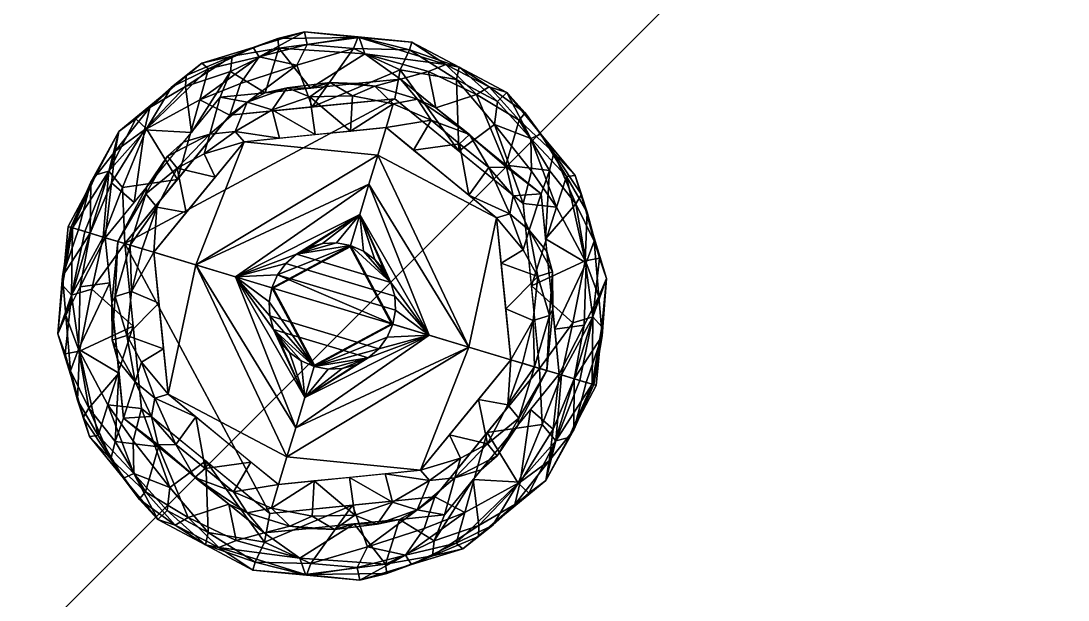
# Model space of a CAD drawing. Header units: millimetres. Extents: x -250 to 250, y -250 to 250.
# Drawn here: x -130.3 to -52.5, y 61.6 to 104.7 of the extents above; entities that cross this region are included whole.
import ezdxf

# ---------------------------------------------------------------- set-up
doc = ezdxf.new("R2010")
doc.units = ezdxf.units.MM
doc.layers.add('I-FURN-PNLS', color=7, linetype='Continuous', lineweight=30)

msp = doc.modelspace()

# ---------------------------------------------------------------- meshes
at = {"layer": 'I-FURN-PNLS', "color": 253, "true_color": 0xbca791}
mesh = msp.add_polyface(dxfattribs=at)
corners = [(-250, 0, 600.09), (-243.732, -55.63, 600.09), (-225.242, -108.471, 600.09), (-195.458, -155.872, 600.09), (-155.872, -195.458, 600.09), (-108.471, -225.242, 600.09), (-55.63, -243.732, 600.09), (0, -250, 600.09), (55.63, -243.732, 600.09), (108.471, -225.242, 600.09), (155.872, -195.458, 600.09), (195.458, -155.872, 600.09), (225.242, -108.471, 600.09), (243.732, -55.63, 600.09), (250, 0, 600.09), (243.732, 55.63, 600.09), (225.242, 108.471, 600.09), (195.458, 155.872, 600.09), (155.872, 195.458, 600.09), (108.471, 225.242, 600.09), (55.63, 243.732, 600.09), (0, 250, 600.09), (-55.63, 243.732, 600.09), (-108.471, 225.242, 600.09), (-155.872, 195.458, 600.09), (-195.458, 155.872, 600.09), (-225.242, 108.471, 600.09), (-243.732, 55.63, 600.09)]
mesh.append_faces([[corners[k] for k in face] for face in [(26, 1, 24, 25), (24, 1, 23)]], dxfattribs={"vtx0": -1, "vtx1": -1, "color": 253})
mesh.append_faces([[corners[k] for k in face] for face in [(3, 11, 14, 1)]], dxfattribs={"vtx0": -1, "vtx1": -1, "vtx2": -1, "vtx3": -1, "color": 253})
mesh.append_faces([[corners[k] for k in face] for face in [(23, 1, 20, 21)]], dxfattribs={"vtx0": -1, "vtx1": -1, "vtx3": -1, "color": 253})
mesh.append_faces([[corners[k] for k in face] for face in [(1, 14, 15, 20)]], dxfattribs={"vtx0": -1, "vtx2": -1, "vtx3": -1, "color": 253})
mesh.append_faces([[corners[k] for k in face] for face in [(3, 9, 10, 11)]], dxfattribs={"vtx0": -1, "vtx3": -1, "color": 253})
mesh.append_faces([[corners[k] for k in face] for face in [(4, 5, 3)]], dxfattribs={"vtx1": -1, "color": 253})
mesh.append_faces([[corners[k] for k in face] for face in [(12, 13, 14, 11), (1, 2, 3), (18, 19, 20, 17), (21, 22, 23)]], dxfattribs={"vtx2": -1, "color": 253})
mesh.append_faces([[corners[k] for k in face] for face in [(7, 8, 9, 3), (5, 6, 7, 3), (15, 16, 17, 20)]], dxfattribs={"vtx2": -1, "vtx3": -1, "color": 253})
mesh.append_faces([[corners[k] for k in face] for face in [(26, 27, 0, 1)]], dxfattribs={"vtx3": -1, "color": 253})
mesh = msp.add_polyface(dxfattribs=at)
corners = [(-250, 0, 575.09), (-243.732, 55.63, 575.09), (-225.242, 108.471, 575.09), (-195.458, 155.872, 575.09), (-155.872, 195.458, 575.09), (-108.471, 225.242, 575.09), (-55.63, 243.732, 575.09), (0, 250, 575.09), (55.63, 243.732, 575.09), (108.471, 225.242, 575.09), (155.872, 195.458, 575.09), (195.458, 155.872, 575.09), (225.242, 108.471, 575.09), (243.732, 55.63, 575.09), (250, 0, 575.09), (243.732, -55.63, 575.09), (225.242, -108.471, 575.09), (195.458, -155.872, 575.09), (155.872, -195.458, 575.09), (108.471, -225.242, 575.09), (55.63, -243.732, 575.09), (0, -250, 575.09), (-55.63, -243.732, 575.09), (-108.471, -225.242, 575.09), (-155.872, -195.458, 575.09), (-195.458, -155.872, 575.09), (-225.242, -108.471, 575.09), (-243.732, -55.63, 575.09)]
mesh.append_faces([[corners[k] for k in face] for face in [(11, 8, 9, 10)]], dxfattribs={"vtx0": -1, "color": 253})
mesh.append_faces([[corners[k] for k in face] for face in [(8, 13, 0, 2)]], dxfattribs={"vtx0": -1, "vtx1": -1, "vtx2": -1, "vtx3": -1, "color": 253})
mesh.append_faces([[corners[k] for k in face] for face in [(25, 0, 18, 19)]], dxfattribs={"vtx0": -1, "vtx1": -1, "vtx3": -1, "color": 253})
mesh.append_faces([[corners[k] for k in face] for face in [(5, 7, 8, 4)]], dxfattribs={"vtx0": -1, "vtx2": -1, "color": 253})
mesh.append_faces([[corners[k] for k in face] for face in [(13, 14, 0)]], dxfattribs={"vtx1": -1, "vtx2": -1, "color": 253})
mesh.append_faces([[corners[k] for k in face] for face in [(17, 18, 0, 14)]], dxfattribs={"vtx1": -1, "vtx2": -1, "vtx3": -1, "color": 253})
mesh.append_faces([[corners[k] for k in face] for face in [(5, 6, 7), (0, 1, 2), (26, 27, 0, 25), (21, 22, 23)]], dxfattribs={"vtx2": -1, "color": 253})
mesh.append_faces([[corners[k] for k in face] for face in [(11, 12, 13, 8), (2, 3, 4, 8), (19, 20, 21, 25), (23, 24, 25, 21)]], dxfattribs={"vtx2": -1, "vtx3": -1, "color": 253})
mesh.append_faces([[corners[k] for k in face] for face in [(14, 15, 16, 17)]], dxfattribs={"vtx3": -1, "color": 253})
mesh = msp.add_polyface(dxfattribs=at)
corners = [(-250, 0, 600.09), (-243.732, 55.63, 600.09), (-225.242, 108.471, 600.09), (-195.458, 155.872, 600.09), (-155.872, 195.458, 600.09), (-108.471, 225.242, 600.09), (-55.63, 243.732, 600.09), (0, 250, 600.09), (55.63, 243.732, 600.09), (108.471, 225.242, 600.09), (155.872, 195.458, 600.09), (195.458, 155.872, 600.09), (225.242, 108.471, 600.09), (243.732, 55.63, 600.09), (250, 0, 600.09), (250, 0, 575.09), (243.732, 55.63, 575.09), (225.242, 108.471, 575.09), (195.458, 155.872, 575.09), (155.872, 195.458, 575.09), (108.471, 225.242, 575.09), (55.63, 243.732, 575.09), (0, 250, 575.09), (-55.63, 243.732, 575.09), (-108.471, 225.242, 575.09), (-155.872, 195.458, 575.09), (-195.458, 155.872, 575.09), (-225.242, 108.471, 575.09), (-243.732, 55.63, 575.09), (-250, 0, 575.09)]
mesh.append_faces([[corners[k] for k in face] for face in [(1, 28, 29, 0)]], dxfattribs={"vtx0": -1, "color": 253})
mesh.append_faces([[corners[k] for k in face] for face in [(5, 24, 25, 4), (2, 27, 28, 1), (3, 26, 27, 2), (4, 25, 26, 3), (23, 6, 7, 22), (6, 23, 24, 5)]], dxfattribs={"vtx0": -1, "vtx2": -1, "color": 253})
mesh.append_faces([[corners[k] for k in face] for face in [(15, 16, 13, 14)]], dxfattribs={"vtx1": -1, "color": 253})
mesh.append_faces([[corners[k] for k in face] for face in [(16, 17, 12, 13), (18, 19, 10, 11), (19, 20, 9, 10), (17, 18, 11, 12), (20, 21, 8, 9), (7, 8, 21, 22)]], dxfattribs={"vtx1": -1, "vtx3": -1, "color": 253})
at = {"layer": 'I-FURN-PNLS', "color": 250, "true_color": 0x1d1d1d}
mesh = msp.add_polyface(dxfattribs=at)
corners = [(-200, 0, 23.838), (-194.188, -47.863, 23.838), (-177.091, -92.945, 23.838), (-149.702, -132.625, 23.838), (-113.613, -164.597, 23.838), (-70.921, -187.003, 23.838), (-24.107, -198.542, 23.838), (24.107, -198.542, 23.838), (70.921, -187.003, 23.838), (113.613, -164.597, 23.838), (149.702, -132.625, 23.838), (177.091, -92.945, 23.838), (194.188, -47.863, 23.838), (200, 0, 23.838), (194.188, 47.863, 23.838), (177.091, 92.945, 23.838), (149.702, 132.625, 23.838), (113.613, 164.597, 23.838), (70.921, 187.003, 23.838), (24.107, 198.542, 23.838), (-24.107, 198.542, 23.838), (-70.921, 187.003, 23.838), (-113.613, 164.597, 23.838), (-149.702, 132.625, 23.838), (-177.091, 92.945, 23.838), (-194.188, 47.863, 23.838)]
mesh.append_faces([[corners[k] for k in face] for face in [(14, 0, 13)]], dxfattribs={"vtx0": -1, "vtx1": -1, "color": 250})
mesh.append_faces([[corners[k] for k in face] for face in [(4, 10, 13, 0), (0, 14, 17, 23)]], dxfattribs={"vtx0": -1, "vtx1": -1, "vtx2": -1, "vtx3": -1, "color": 250})
mesh.append_faces([[corners[k] for k in face] for face in [(8, 4, 5), (4, 0, 1), (17, 20, 21)]], dxfattribs={"vtx0": -1, "vtx2": -1, "color": 250})
mesh.append_faces([[corners[k] for k in face] for face in [(3, 4, 1, 2)]], dxfattribs={"vtx1": -1, "color": 250})
mesh.append_faces([[corners[k] for k in face] for face in [(11, 12, 13, 10), (24, 25, 0, 23)]], dxfattribs={"vtx2": -1, "color": 250})
mesh.append_faces([[corners[k] for k in face] for face in [(8, 9, 10, 4), (21, 22, 23, 17)]], dxfattribs={"vtx2": -1, "vtx3": -1, "color": 250})
mesh.append_faces([[corners[k] for k in face] for face in [(5, 6, 7, 8), (14, 15, 16, 17), (17, 18, 19, 20)]], dxfattribs={"vtx3": -1, "color": 250})
mesh = msp.add_polyface(dxfattribs=at)
corners = [(-200, 0, 13.838), (-194.188, 47.863, 13.838), (-177.091, 92.945, 13.838), (-149.702, 132.625, 13.838), (-113.613, 164.597, 13.838), (-70.921, 187.003, 13.838), (-24.107, 198.542, 13.838), (24.107, 198.542, 13.838), (70.921, 187.003, 13.838), (113.613, 164.597, 13.838), (149.702, 132.625, 13.838), (177.091, 92.945, 13.838), (194.188, 47.863, 13.838), (200, 0, 13.838), (194.188, -47.863, 13.838), (177.091, -92.945, 13.838), (149.702, -132.625, 13.838), (113.613, -164.597, 13.838), (70.921, -187.003, 13.838), (24.107, -198.542, 13.838), (-24.107, -198.542, 13.838), (-70.921, -187.003, 13.838), (-113.613, -164.597, 13.838), (-149.702, -132.625, 13.838), (-177.091, -92.945, 13.838), (-194.188, -47.863, 13.838)]
mesh.append_faces([[corners[k] for k in face] for face in [(5, 3, 4)]], dxfattribs={"vtx0": -1, "color": 250})
mesh.append_faces([[corners[k] for k in face] for face in [(9, 12, 0, 3), (19, 22, 25, 13)]], dxfattribs={"vtx0": -1, "vtx1": -1, "vtx2": -1, "vtx3": -1, "color": 250})
mesh.append_faces([[corners[k] for k in face] for face in [(0, 12, 13, 25), (13, 18, 19)]], dxfattribs={"vtx0": -1, "vtx2": -1, "color": 250})
mesh.append_faces([[corners[k] for k in face] for face in [(2, 3, 0, 1)]], dxfattribs={"vtx1": -1, "color": 250})
mesh.append_faces([[corners[k] for k in face] for face in [(5, 6, 9, 3)]], dxfattribs={"vtx1": -1, "vtx2": -1, "vtx3": -1, "color": 250})
mesh.append_faces([[corners[k] for k in face] for face in [(7, 8, 9, 6), (10, 11, 12, 9), (23, 24, 25, 22)]], dxfattribs={"vtx2": -1, "color": 250})
mesh.append_faces([[corners[k] for k in face] for face in [(16, 17, 18, 13)]], dxfattribs={"vtx2": -1, "vtx3": -1, "color": 250})
mesh.append_faces([[corners[k] for k in face] for face in [(13, 14, 15, 16), (19, 20, 21, 22)]], dxfattribs={"vtx3": -1, "color": 250})
mesh = msp.add_polyface(dxfattribs=at)
corners = [(-200, 0, 23.838), (-194.188, 47.863, 23.838), (-177.091, 92.945, 23.838), (-149.702, 132.625, 23.838), (-113.613, 164.597, 23.838), (-70.921, 187.003, 23.838), (-24.107, 198.542, 23.838), (24.107, 198.542, 23.838), (70.921, 187.003, 23.838), (113.613, 164.597, 23.838), (149.702, 132.625, 23.838), (177.091, 92.945, 23.838), (194.188, 47.863, 23.838), (200, 0, 23.838), (200, 0, 13.838), (194.188, 47.863, 13.838), (177.091, 92.945, 13.838), (149.702, 132.625, 13.838), (113.613, 164.597, 13.838), (70.921, 187.003, 13.838), (24.107, 198.542, 13.838), (-24.107, 198.542, 13.838), (-70.921, 187.003, 13.838), (-113.613, 164.597, 13.838), (-149.702, 132.625, 13.838), (-177.091, 92.945, 13.838), (-194.188, 47.863, 13.838), (-200, 0, 13.838)]
mesh.append_faces([[corners[k] for k in face] for face in [(1, 26, 27, 0)]], dxfattribs={"vtx0": -1, "color": 250})
mesh.append_faces([[corners[k] for k in face] for face in [(6, 21, 22, 5), (2, 25, 26, 1), (3, 24, 25, 2), (4, 23, 24, 3)]], dxfattribs={"vtx0": -1, "vtx2": -1, "color": 250})
mesh.append_faces([[corners[k] for k in face] for face in [(14, 15, 12, 13)]], dxfattribs={"vtx1": -1, "color": 250})
mesh.append_faces([[corners[k] for k in face] for face in [(15, 16, 11, 12), (17, 18, 9, 10), (18, 19, 8, 9), (16, 17, 10, 11), (19, 20, 7, 8), (6, 7, 20, 21), (22, 23, 4, 5)]], dxfattribs={"vtx1": -1, "vtx3": -1, "color": 250})
at = {"layer": 'I-FURN-PNLS', "color": 250, "true_color": 0x191919}
mesh = msp.add_polyface(dxfattribs=at)
corners = [(-122.581, 88.127, -0.133), (-124.194, 88.612, 0.202), (-125.56, 89.023, 1.156), (-126.474, 89.298, 2.583), (-126.795, 89.395, 4.267), (-123.04, 96.458, 4.267), (-116.869, 101.546, 4.267), (-109.22, 103.886, 4.267), (-101.258, 103.12, 4.267), (-94.195, 99.365, 4.267), (-89.107, 93.194, 4.267), (-86.767, 85.545, 4.267), (-87.533, 77.583, 4.267), (-87.854, 77.68, 2.583), (-88.767, 77.954, 1.156), (-90.134, 78.366, 0.202), (-91.746, 78.851, -0.133), (-92.982, 91.111, -0.133), (-102.526, 98.906, -0.133), (-114.786, 97.67, -0.133), (-120.983, 96.667, 1.044), (-88.367, 86.854, 1.044), (-124.743, 93.255, 4.267), (-87.114, 81.935, 4.267), (-123.775, 93.507, 1.355), (-87.782, 82.679, 1.355), (-105.577, 102.635, 1.156), (-97.924, 100.332, 1.156), (-112.611, 102.016, 1.259), (-92.398, 95.935, 1.259), (-122.775, 92.31, 0.266), (-118.683, 92.899, -0.133), (-89.277, 82.233, 0.266), (-92.364, 84.981, -0.133), (-117.016, 98.831, 0.419), (-116.372, 101.126, 2.043), (-119.955, 99.002, 4.267), (-121.77, 97.405, 2.606), (-113.044, 102.716, 4.267), (-119.109, 99.774, 2.661), (-90.482, 90.849, 0.419), (-89.753, 93.118, 2.043), (-87.937, 89.37, 4.267), (-87.304, 87.036, 2.606), (-91.651, 96.28, 4.267), (-88.216, 90.48, 2.661), (-108.656, 98.288, -0.133), (-97.754, 95.009, -0.133), (-105.239, 103.503, 4.267), (-97.726, 101.243, 4.267), (-101.435, 102.533, 2.027), (-102.113, 101.057, 0.445), (-113.985, 100.026, 0.247), (-109.791, 101.398, 0.348), (-109.023, 102.943, 1.527), (-92.35, 93.518, 0.247), (-95.092, 96.976, 0.348), (-94.879, 98.688, 1.527)]
mesh.append_faces([[corners[k] for k in face] for face in [(5, 24, 22), (8, 50, 48), (1, 30, 0), (47, 56, 17), (17, 40, 33), (36, 37, 5), (7, 28, 38), (42, 45, 10), (46, 51, 18), (48, 54, 7), (49, 50, 8), (9, 57, 49)]], dxfattribs={"vtx0": -1, "vtx1": -1, "color": 250})
mesh.append_faces([[corners[k] for k in face] for face in [(29, 44, 41), (32, 21, 25), (42, 43, 45), (24, 30, 1), (28, 34, 35), (27, 51, 50), (3, 22, 24), (30, 24, 20), (40, 29, 41), (37, 20, 24), (27, 47, 51), (28, 54, 53), (52, 34, 28), (32, 33, 21), (23, 13, 25), (17, 56, 55), (50, 49, 27), (35, 38, 28), (30, 20, 31), (27, 49, 57), (25, 15, 32), (43, 21, 45), (28, 53, 52), (34, 20, 35), (26, 48, 50), (40, 17, 55), (34, 31, 20), (37, 39, 20), (39, 37, 36), (5, 37, 24), (35, 20, 39), (35, 39, 6), (40, 21, 33), (40, 41, 21), (11, 25, 43), (10, 45, 41), (21, 43, 25), (41, 45, 21), (52, 53, 19), (57, 56, 27), (26, 50, 51), (26, 51, 46), (52, 19, 34), (53, 26, 46), (26, 53, 54), (26, 54, 48), (54, 28, 7), (55, 29, 40), (56, 29, 55), (29, 56, 57), (56, 47, 27), (57, 9, 29)]], dxfattribs={"vtx0": -1, "vtx1": -1, "vtx2": -1, "color": 250})
mesh.append_faces([[corners[k] for k in face] for face in [(25, 14, 15), (32, 15, 16), (39, 36, 6), (32, 16, 33), (35, 6, 38), (29, 9, 44)]], dxfattribs={"vtx0": -1, "vtx2": -1, "color": 250})
mesh.append_faces([[corners[k] for k in face] for face in [(2, 3, 24), (13, 14, 25), (1, 2, 24), (11, 23, 25), (31, 0, 30), (19, 31, 34), (42, 11, 43), (44, 10, 41), (47, 18, 51), (46, 19, 53)]], dxfattribs={"vtx1": -1, "vtx2": -1, "color": 250})
mesh.append_faces([[corners[k] for k in face] for face in [(23, 12, 13), (3, 4, 22)]], dxfattribs={"vtx2": -1, "color": 250})
mesh = msp.add_polyface(dxfattribs=at)
corners = [(-126.795, 89.395, 4.267), (-126.601, 89.336, 5.585), (-126.038, 89.167, 6.782), (-125.158, 88.902, 7.748), (-124.041, 88.566, 8.395), (-115.507, 99.013, 8.395), (-102.086, 100.366, 8.395), (-91.64, 91.833, 8.395), (-90.287, 78.412, 8.395), (-89.169, 78.076, 7.748), (-88.289, 77.811, 6.782), (-87.726, 77.641, 5.585), (-87.533, 77.583, 4.267), (-86.767, 85.545, 4.267), (-89.107, 93.194, 4.267), (-94.195, 99.365, 4.267), (-101.258, 103.12, 4.267), (-109.22, 103.886, 4.267), (-116.869, 101.546, 4.267), (-123.04, 96.458, 4.267), (-119.774, 93.79, 8.395), (-90.963, 85.122, 8.395), (-123.298, 95.013, 6.605), (-87.349, 84.198, 6.605), (-124.743, 93.255, 4.267), (-87.114, 81.935, 4.267), (-125.122, 92.707, 5.899), (-87.1, 81.268, 5.899), (-118.07, 99.802, 6.903), (-89.067, 91.077, 6.903), (-123.575, 92.644, 7.748), (-121.121, 96.58, 7.452), (-88.426, 82.069, 7.748), (-88.3, 86.706, 7.452), (-111.129, 102.675, 6.944), (-93.271, 97.303, 6.944), (-120.742, 98.25, 6.193), (-87.695, 88.308, 6.193), (-118.032, 100.621, 5.615), (-113.044, 102.716, 4.267), (-114.619, 102.071, 6.262), (-119.955, 99.002, 4.267), (-114.732, 100.939, 7.558), (-88.647, 91.781, 5.615), (-91.651, 96.28, 4.267), (-90.694, 94.874, 6.262), (-87.937, 89.37, 4.267), (-91.019, 93.555, 7.554), (-91.301, 88.477, 8.395), (-111.211, 103.378, 5.588), (-105.166, 103.464, 6.154), (-98.718, 101.448, 6.576), (-92.814, 97.843, 5.588), (-97.726, 101.243, 4.267), (-95.49, 99.782, 6.22), (-108.797, 99.69, 8.395), (-112.152, 99.351, 8.395), (-96.863, 96.099, 8.395), (-96.441, 99.212, 7.548), (-94.251, 93.966, 8.395), (-100.008, 100.921, 7.707), (-104.744, 102.25, 7.647), (-99.475, 98.233, 8.395), (-121.907, 91.178, 8.395), (-90.625, 81.767, 8.395), (-117.641, 96.401, 8.395), (-105.239, 103.503, 4.267), (-105.442, 100.028, 8.395)]
mesh.append_faces([[corners[k] for k in face] for face in [(4, 30, 3), (10, 27, 9), (24, 26, 19), (2, 26, 1), (53, 54, 15), (19, 36, 41), (44, 45, 14), (15, 52, 44), (55, 34, 56)]], dxfattribs={"vtx0": -1, "vtx1": -1, "color": 250})
mesh.append_faces([[corners[k] for k in face] for face in [(23, 27, 13), (19, 26, 22), (26, 24, 1), (22, 30, 31), (36, 31, 28), (42, 40, 28), (40, 38, 28), (49, 34, 50), (27, 11, 25), (43, 45, 29), (33, 23, 37), (3, 30, 22), (32, 23, 33), (45, 47, 29), (28, 38, 36), (26, 3, 22), (23, 9, 27), (23, 32, 9), (30, 63, 31), (31, 36, 22), (37, 46, 43), (28, 65, 42), (47, 45, 35), (37, 29, 33), (64, 32, 33), (47, 48, 29), (49, 50, 17), (51, 50, 61), (16, 50, 51), (36, 19, 22), (38, 41, 36), (29, 37, 43), (37, 23, 13), (54, 51, 58), (40, 42, 34), (38, 40, 18), (49, 40, 34), (52, 45, 44), (35, 45, 52), (14, 45, 43), (29, 48, 33), (51, 60, 58), (40, 49, 39), (52, 15, 54), (60, 51, 61), (54, 58, 35), (42, 56, 34), (35, 52, 54), (51, 54, 53), (50, 34, 61), (59, 47, 35), (60, 62, 58), (59, 35, 58), (61, 6, 60), (55, 61, 34), (28, 31, 65)]], dxfattribs={"vtx0": -1, "vtx1": -1, "vtx2": -1, "color": 250})
mesh.append_faces([[corners[k] for k in face] for face in [(40, 39, 18), (26, 2, 3), (38, 18, 41), (42, 65, 5), (37, 13, 46), (42, 5, 56), (60, 6, 62), (30, 4, 63)]], dxfattribs={"vtx0": -1, "vtx2": -1, "color": 250})
mesh.append_faces([[corners[k] for k in face] for face in [(8, 9, 32), (20, 65, 31, 63), (10, 11, 27), (7, 48, 47), (25, 13, 27), (64, 8, 32), (21, 64, 33, 48), (57, 59, 58, 62), (17, 39, 49), (46, 14, 43), (66, 17, 50, 16), (53, 16, 51), (59, 7, 47), (67, 6, 61, 55)]], dxfattribs={"vtx1": -1, "vtx2": -1, "color": 250})
mesh.append_faces([[corners[k] for k in face] for face in [(24, 0, 1), (11, 12, 25)]], dxfattribs={"vtx2": -1, "color": 250})
mesh = msp.add_polyface(dxfattribs=at)
corners = [(-90.287, 78.412, 8.395), (-91.64, 91.833, 8.395), (-102.086, 100.366, 8.395), (-115.507, 99.013, 8.395), (-124.041, 88.566, 8.395), (-123.107, 88.285, 8.784), (-122.194, 88.011, 9.224), (-121.304, 87.743, 9.714), (-120.44, 87.483, 10.252), (-113.727, 95.701, 10.252), (-103.169, 96.766, 10.252), (-94.951, 90.053, 10.252), (-93.887, 79.495, 10.252), (-93.023, 79.235, 9.714), (-92.133, 78.967, 9.224), (-91.22, 78.693, 8.784), (-118.028, 90.436, 10.252), (-94.269, 83.288, 10.252), (-120.975, 92.32, 8.395), (-90.773, 83.234, 8.395), (-121.022, 91.82, 8.998), (-91.009, 82.791, 8.998), (-118.241, 95.666, 8.395), (-116.27, 96.273, 9.224), (-108.448, 96.234, 10.252), (-108.797, 99.69, 8.395), (-91.206, 87.533, 8.395), (-92.515, 89.126, 9.224), (-99.06, 93.409, 10.252), (-96.863, 96.099, 8.395), (-105.661, 99.112, 9.224), (-99.819, 97.306, 9.248), (-95.528, 93.787, 9.303), (-111.627, 98.082, 9.446), (-120.22, 90.829, 9.597), (-115.878, 93.069, 10.252), (-118.694, 93.739, 9.359), (-119.42, 94.632, 8.821), (-116.697, 94.81, 9.695), (-114.387, 96.474, 9.663), (-92.225, 82.407, 9.597), (-94.61, 86.671, 10.252), (-91.892, 85.676, 9.359), (-90.794, 86.02, 8.821), (-92.966, 87.671, 9.695), (-93.976, 90.333, 9.663), (-93.72, 91.693, 9.198), (-94.251, 93.966, 8.395), (-94.222, 93.807, 8.826), (-96.951, 96.242, 8.921), (-99.475, 98.233, 8.395), (-100.837, 98.863, 8.795), (-104.014, 99.849, 8.779), (-107.332, 100.113, 8.795), (-112.152, 99.351, 8.395), (-113.484, 98.65, 8.882), (-108.837, 99.05, 9.247), (-105.442, 100.028, 8.395), (-102.641, 98.518, 9.225), (-110.508, 99.714, 8.82), (-97.704, 95.56, 9.406), (-105.809, 96.5, 10.252), (-101.115, 95.087, 10.252), (-97.006, 91.731, 10.252), (-111.088, 95.967, 10.252)]
mesh.append_faces([[corners[k] for k in face] for face in [(5, 18, 4)]], dxfattribs={"vtx0": -1, "color": 250})
mesh.append_faces([[corners[k] for k in face] for face in [(35, 36, 16), (15, 21, 14), (18, 37, 22), (9, 38, 35), (14, 40, 13), (11, 45, 63), (24, 33, 64)]], dxfattribs={"vtx0": -1, "vtx1": -1, "color": 250})
mesh.append_faces([[corners[k] for k in face] for face in [(21, 42, 40), (30, 58, 52), (36, 37, 20), (18, 20, 37), (42, 43, 27), (38, 39, 23), (14, 21, 40), (58, 10, 31), (15, 19, 21), (5, 20, 18), (51, 31, 49), (39, 55, 23), (45, 11, 44), (36, 20, 34), (49, 32, 48), (49, 60, 32), (51, 49, 50), (45, 46, 32), (53, 30, 52), (38, 23, 36), (6, 34, 20), (36, 34, 16), (38, 9, 39), (37, 23, 22), (23, 37, 36), (36, 35, 38), (39, 64, 33), (55, 39, 33), (43, 42, 21), (40, 42, 17), (44, 42, 27), (19, 43, 21), (27, 43, 26), (44, 27, 45), (41, 42, 44), (46, 45, 27), (45, 32, 63), (27, 1, 46), (49, 31, 60), (46, 48, 32), (1, 48, 46), (48, 29, 49), (52, 51, 2), (58, 31, 51), (57, 53, 52), (56, 30, 53), (33, 59, 55), (23, 55, 3), (33, 56, 59), (56, 53, 59), (24, 56, 33), (52, 58, 51), (56, 61, 30), (25, 59, 53), (54, 55, 59), (61, 58, 30), (62, 60, 31), (60, 63, 32)]], dxfattribs={"vtx0": -1, "vtx1": -1, "vtx2": -1, "color": 250})
mesh.append_faces([[corners[k] for k in face] for face in [(40, 17, 12), (20, 5, 6), (34, 6, 7), (39, 9, 64), (49, 29, 50), (53, 57, 25), (52, 2, 57), (31, 10, 62)]], dxfattribs={"vtx0": -1, "vtx2": -1, "color": 250})
mesh.append_faces([[corners[k] for k in face] for face in [(48, 1, 47, 29), (60, 62, 28, 63)]], dxfattribs={"vtx0": -1, "vtx3": -1, "color": 250})
mesh.append_faces([[corners[k] for k in face] for face in [(8, 16, 34), (26, 1, 27), (12, 13, 40), (19, 26, 43), (3, 22, 23), (7, 8, 34), (61, 10, 58), (41, 17, 42), (25, 54, 59), (24, 61, 56), (11, 41, 44), (50, 2, 51), (54, 3, 55)]], dxfattribs={"vtx1": -1, "vtx2": -1, "color": 250})
mesh.append_faces([[corners[k] for k in face] for face in [(15, 0, 19)]], dxfattribs={"vtx2": -1, "color": 250})
mesh = msp.add_polyface(dxfattribs=at)
corners = [(-122.581, 88.127, -0.133), (-114.786, 97.67, -0.133), (-102.526, 98.906, -0.133), (-92.982, 91.111, -0.133), (-91.746, 78.851, -0.133), (-99.542, 69.307, -0.133), (-111.802, 68.071, -0.133), (-121.345, 75.867, -0.133)]
mesh.append_faces([[corners[k] for k in face] for face in [(0, 6, 7)]], dxfattribs={"vtx0": -1, "color": 250})
mesh.append_faces([[corners[k] for k in face] for face in [(1, 2, 0)]], dxfattribs={"vtx1": -1, "color": 250})
mesh.append_faces([[corners[k] for k in face] for face in [(4, 5, 6, 0), (2, 3, 4, 0)]], dxfattribs={"vtx2": -1, "vtx3": -1, "color": 250})
mesh = msp.add_polyface(dxfattribs=at)
corners = [(-103.169, 96.766, 10.252), (-113.727, 95.701, 10.252), (-120.44, 87.483, 10.252), (-119.376, 76.925, 10.252), (-111.158, 70.212, 10.252), (-110.538, 72.273, 11.473), (-109.887, 74.436, 12.483), (-109.212, 76.681, 13.274), (-108.518, 78.988, 13.838), (-109.485, 79.402, 13.838), (-110.337, 80.022, 13.838), (-111.029, 80.815, 13.838), (-111.527, 81.742, 13.838), (-111.806, 82.757, 13.838), (-111.853, 83.808, 13.838), (-111.664, 84.843, 13.838), (-111.25, 85.811, 13.838), (-110.631, 86.662, 13.838), (-109.838, 87.354, 13.838), (-108.911, 87.852, 13.838), (-107.896, 88.132, 13.838), (-106.844, 88.178, 13.838), (-105.81, 87.99, 13.838), (-105.116, 90.297, 13.274), (-104.44, 92.542, 12.483), (-103.789, 94.705, 11.473), (-117.31, 86.541, 12.005), (-114.366, 85.656, 13.153)]
mesh.append_faces([[corners[k] for k in face] for face in [(23, 21, 22)]], dxfattribs={"vtx0": -1, "color": 250})
mesh.append_faces([[corners[k] for k in face] for face in [(6, 26, 5), (3, 26, 2), (7, 27, 6), (13, 27, 12), (25, 26, 24), (11, 7, 10), (15, 27, 14), (17, 27, 16), (18, 27, 17), (21, 23, 20), (19, 23, 18)]], dxfattribs={"vtx0": -1, "vtx1": -1, "color": 250})
mesh.append_faces([[corners[k] for k in face] for face in [(26, 6, 27), (3, 5, 26), (26, 27, 24), (12, 27, 7), (27, 18, 23), (26, 25, 1)]], dxfattribs={"vtx0": -1, "vtx1": -1, "vtx2": -1, "color": 250})
mesh.append_faces([[corners[k] for k in face] for face in [(27, 13, 14), (7, 9, 10), (7, 11, 12), (26, 1, 2), (23, 19, 20)]], dxfattribs={"vtx0": -1, "vtx2": -1, "color": 250})
mesh.append_faces([[corners[k] for k in face] for face in [(4, 5, 3), (0, 1, 25)]], dxfattribs={"vtx1": -1, "color": 250})
mesh.append_faces([[corners[k] for k in face] for face in [(23, 24, 27), (15, 16, 27)]], dxfattribs={"vtx1": -1, "vtx2": -1, "color": 250})
mesh.append_faces([[corners[k] for k in face] for face in [(7, 8, 9)]], dxfattribs={"vtx2": -1, "color": 250})
mesh = msp.add_polyface(dxfattribs=at)
corners = [(-105.81, 87.99, 13.838), (-104.842, 87.575, 13.838), (-103.991, 86.956, 13.838), (-103.299, 86.163, 13.838), (-102.8, 85.236, 13.838), (-102.521, 84.221, 13.838), (-102.475, 83.17, 13.838), (-102.663, 82.135, 13.838), (-103.077, 81.167, 13.838), (-103.696, 80.316, 13.838), (-104.489, 79.624, 13.838), (-105.417, 79.126, 13.838), (-106.431, 78.846, 13.838), (-107.483, 78.8, 13.838), (-108.518, 78.988, 13.838), (-109.212, 76.681, 13.274), (-109.887, 74.436, 12.483), (-110.538, 72.273, 11.473), (-111.158, 70.212, 10.252), (-100.6, 71.277, 10.252), (-93.887, 79.495, 10.252), (-94.951, 90.053, 10.252), (-103.169, 96.766, 10.252), (-103.789, 94.705, 11.473), (-104.44, 92.542, 12.483), (-105.116, 90.297, 13.274), (-97.018, 80.437, 12.005), (-99.961, 81.322, 13.153)]
mesh.append_faces([[corners[k] for k in face] for face in [(15, 13, 14)]], dxfattribs={"vtx0": -1, "color": 250})
mesh.append_faces([[corners[k] for k in face] for face in [(7, 27, 6), (24, 26, 23), (21, 26, 20), (5, 27, 4), (3, 25, 2), (9, 27, 8), (10, 27, 9), (25, 27, 24), (13, 15, 12), (11, 15, 10), (20, 26, 19)]], dxfattribs={"vtx0": -1, "vtx1": -1, "color": 250})
mesh.append_faces([[corners[k] for k in face] for face in [(24, 27, 26), (27, 25, 4), (17, 19, 26), (27, 10, 15), (26, 27, 16), (26, 21, 23)]], dxfattribs={"vtx0": -1, "vtx1": -1, "vtx2": -1, "color": 250})
mesh.append_faces([[corners[k] for k in face] for face in [(27, 5, 6), (25, 1, 2), (25, 3, 4), (26, 16, 17), (15, 11, 12)]], dxfattribs={"vtx0": -1, "vtx2": -1, "color": 250})
mesh.append_faces([[corners[k] for k in face] for face in [(22, 23, 21), (18, 19, 17)]], dxfattribs={"vtx1": -1, "color": 250})
mesh.append_faces([[corners[k] for k in face] for face in [(7, 8, 27), (15, 16, 27)]], dxfattribs={"vtx1": -1, "vtx2": -1, "color": 250})
mesh.append_faces([[corners[k] for k in face] for face in [(25, 0, 1)]], dxfattribs={"vtx2": -1, "color": 250})
mesh = msp.add_polyface(dxfattribs=at)
corners = [(-90.287, 78.412, 8.395), (-98.82, 67.965, 8.395), (-112.241, 66.612, 8.395), (-122.688, 75.145, 8.395), (-124.041, 88.566, 8.395), (-125.158, 88.902, 7.748), (-126.038, 89.167, 6.782), (-126.601, 89.336, 5.585), (-126.795, 89.395, 4.267), (-127.56, 81.433, 4.267), (-125.221, 73.784, 4.267), (-120.132, 67.612, 4.267), (-113.069, 63.858, 4.267), (-105.107, 63.092, 4.267), (-97.459, 65.432, 4.267), (-91.287, 70.52, 4.267), (-87.533, 77.583, 4.267), (-87.726, 77.641, 5.585), (-88.289, 77.811, 6.782), (-89.169, 78.076, 7.748), (-94.553, 73.188, 8.395), (-123.364, 81.856, 8.395), (-91.029, 71.965, 6.605), (-126.979, 82.78, 6.605), (-89.585, 73.723, 4.267), (-127.213, 85.043, 4.267), (-89.205, 74.271, 5.899), (-127.227, 85.709, 5.899), (-96.258, 67.176, 6.903), (-125.26, 75.901, 6.903), (-90.753, 74.334, 7.748), (-93.206, 70.398, 7.452), (-125.902, 84.908, 7.748), (-126.027, 80.272, 7.452), (-103.198, 64.303, 6.944), (-121.057, 69.675, 6.944), (-93.585, 68.728, 6.193), (-126.632, 78.67, 6.193), (-96.296, 66.357, 5.615), (-101.283, 64.262, 4.267), (-99.709, 64.907, 6.262), (-94.373, 67.976, 4.267), (-99.596, 66.039, 7.558), (-125.68, 75.197, 5.615), (-122.677, 70.698, 4.267), (-123.634, 72.104, 6.262), (-126.391, 77.608, 4.267), (-123.308, 73.423, 7.554), (-123.026, 78.5, 8.395), (-103.116, 63.6, 5.588), (-109.162, 63.514, 6.154), (-115.609, 65.53, 6.576), (-121.513, 69.134, 5.588), (-116.601, 65.735, 4.267), (-118.837, 67.196, 6.22), (-105.53, 67.288, 8.395), (-102.175, 67.627, 8.395), (-117.464, 70.879, 8.395), (-117.887, 67.765, 7.548), (-120.076, 73.012, 8.395), (-114.32, 66.057, 7.707), (-109.583, 64.728, 7.647), (-114.853, 68.745, 8.395), (-92.42, 75.8, 8.395), (-123.703, 85.211, 8.395), (-96.687, 70.577, 8.395), (-109.088, 63.475, 4.267), (-108.886, 66.95, 8.395)]
mesh.append_faces([[corners[k] for k in face] for face in [(6, 27, 5), (18, 26, 17), (19, 26, 18), (0, 30, 19), (24, 26, 15), (48, 47, 3), (53, 54, 11), (15, 36, 41), (44, 45, 10), (11, 52, 44), (55, 34, 56)]], dxfattribs={"vtx0": -1, "vtx1": -1, "color": 250})
mesh.append_faces([[corners[k] for k in face] for face in [(15, 26, 22), (32, 23, 33), (19, 30, 22), (40, 28, 42), (26, 24, 17), (28, 38, 36), (27, 7, 25), (36, 31, 28), (26, 19, 22), (40, 38, 28), (22, 30, 31), (49, 34, 50), (23, 27, 9), (29, 45, 47), (28, 65, 42), (37, 33, 23), (45, 29, 43), (27, 23, 5), (31, 36, 22), (37, 46, 43), (5, 23, 32), (30, 63, 31), (47, 45, 35), (37, 29, 33), (64, 32, 33), (47, 48, 29), (49, 50, 13), (51, 50, 61), (12, 50, 51), (36, 15, 22), (38, 41, 36), (29, 37, 43), (37, 23, 9), (54, 51, 58), (40, 42, 34), (38, 40, 14), (49, 40, 34), (52, 45, 44), (35, 45, 52), (10, 45, 43), (29, 48, 33), (51, 60, 58), (40, 49, 39), (52, 11, 54), (60, 51, 61), (54, 58, 35), (42, 56, 34), (35, 52, 54), (51, 54, 53), (50, 34, 61), (59, 47, 35), (60, 62, 58), (59, 35, 58), (61, 2, 60), (55, 61, 34), (28, 31, 65)]], dxfattribs={"vtx0": -1, "vtx1": -1, "vtx2": -1, "color": 250})
mesh.append_faces([[corners[k] for k in face] for face in [(27, 25, 9), (38, 14, 41), (42, 65, 1), (37, 9, 46), (42, 1, 56), (60, 2, 62), (30, 0, 63)]], dxfattribs={"vtx0": -1, "vtx2": -1, "color": 250})
mesh.append_faces([[corners[k] for k in face] for face in [(20, 65, 31, 63), (39, 14, 40), (6, 7, 27), (4, 5, 32), (64, 4, 32), (21, 64, 33, 48), (57, 59, 58, 62), (13, 39, 49), (46, 10, 43), (66, 13, 50, 12), (53, 12, 51), (59, 3, 47), (67, 2, 61, 55)]], dxfattribs={"vtx1": -1, "vtx2": -1, "color": 250})
mesh.append_faces([[corners[k] for k in face] for face in [(24, 16, 17), (7, 8, 25)]], dxfattribs={"vtx2": -1, "color": 250})
mesh = msp.add_polyface(dxfattribs=at)
corners = [(-87.533, 77.583, 4.267), (-91.287, 70.52, 4.267), (-97.459, 65.432, 4.267), (-105.107, 63.092, 4.267), (-113.069, 63.858, 4.267), (-120.132, 67.612, 4.267), (-125.221, 73.784, 4.267), (-127.56, 81.433, 4.267), (-126.795, 89.395, 4.267), (-126.474, 89.298, 2.583), (-125.56, 89.023, 1.156), (-124.194, 88.612, 0.202), (-122.581, 88.127, -0.133), (-121.345, 75.867, -0.133), (-111.802, 68.071, -0.133), (-99.542, 69.307, -0.133), (-91.746, 78.851, -0.133), (-90.134, 78.366, 0.202), (-88.767, 77.954, 1.156), (-87.854, 77.68, 2.583), (-93.344, 70.311, 1.044), (-125.96, 80.124, 1.044), (-89.585, 73.723, 4.267), (-127.213, 85.043, 4.267), (-90.553, 73.471, 1.355), (-126.545, 84.299, 1.355), (-108.751, 64.343, 1.156), (-116.403, 66.646, 1.156), (-101.716, 64.962, 1.259), (-121.929, 71.043, 1.259), (-91.553, 74.668, 0.266), (-95.644, 74.079, -0.133), (-125.05, 84.745, 0.266), (-121.963, 81.997, -0.133), (-97.312, 68.146, 0.419), (-97.956, 65.851, 2.043), (-94.373, 67.976, 4.267), (-92.557, 69.573, 2.606), (-101.283, 64.262, 4.267), (-95.218, 67.204, 2.661), (-123.846, 76.129, 0.419), (-124.575, 73.859, 2.043), (-126.391, 77.608, 4.267), (-127.024, 79.942, 2.606), (-122.677, 70.698, 4.267), (-126.111, 76.497, 2.661), (-105.672, 68.689, -0.133), (-116.573, 71.969, -0.133), (-109.088, 63.475, 4.267), (-116.601, 65.735, 4.267), (-112.893, 64.445, 2.027), (-112.214, 65.921, 0.445), (-100.342, 66.952, 0.247), (-104.537, 65.58, 0.348), (-105.304, 64.035, 1.527), (-121.977, 73.46, 0.247), (-119.236, 70.002, 0.348), (-119.448, 68.29, 1.527)]
mesh.append_faces([[corners[k] for k in face] for face in [(22, 19, 0)]], dxfattribs={"vtx0": -1, "color": 250})
mesh.append_faces([[corners[k] for k in face] for face in [(17, 30, 16), (48, 54, 3), (1, 24, 22), (23, 25, 7), (4, 50, 48), (13, 40, 33), (36, 37, 1), (3, 28, 38), (42, 45, 6), (46, 51, 14), (49, 50, 4), (5, 57, 49)]], dxfattribs={"vtx0": -1, "vtx1": -1, "color": 250})
mesh.append_faces([[corners[k] for k in face] for face in [(52, 34, 28), (17, 24, 30), (28, 34, 35), (29, 44, 41), (32, 21, 25), (19, 22, 24), (30, 20, 31), (43, 21, 45), (27, 47, 51), (28, 53, 52), (30, 24, 20), (27, 49, 57), (35, 38, 28), (32, 33, 21), (42, 43, 45), (9, 25, 23), (40, 29, 41), (26, 50, 51), (32, 25, 11), (50, 27, 51), (37, 20, 24), (56, 55, 13), (34, 20, 35), (54, 53, 28), (40, 55, 29), (34, 31, 20), (37, 39, 20), (39, 37, 36), (1, 37, 24), (35, 20, 39), (35, 39, 2), (40, 21, 33), (40, 41, 21), (7, 25, 43), (6, 45, 41), (21, 43, 25), (41, 45, 21), (52, 53, 15), (26, 48, 50), (57, 56, 27), (27, 50, 49), (26, 51, 46), (52, 15, 34), (53, 26, 46), (26, 53, 54), (26, 54, 48), (54, 28, 3), (56, 29, 55), (55, 40, 13), (29, 56, 57), (56, 47, 27), (57, 5, 29)]], dxfattribs={"vtx0": -1, "vtx1": -1, "vtx2": -1, "color": 250})
mesh.append_faces([[corners[k] for k in face] for face in [(39, 36, 2), (32, 12, 33), (35, 2, 38), (29, 5, 44)]], dxfattribs={"vtx0": -1, "vtx2": -1, "color": 250})
mesh.append_faces([[corners[k] for k in face] for face in [(18, 19, 24), (17, 18, 24), (10, 11, 25), (13, 47, 56), (11, 12, 32), (9, 10, 25), (31, 16, 30), (15, 31, 34), (42, 7, 43), (44, 6, 41), (47, 14, 51), (46, 15, 53)]], dxfattribs={"vtx1": -1, "vtx2": -1, "color": 250})
mesh.append_faces([[corners[k] for k in face] for face in [(23, 8, 9)]], dxfattribs={"vtx2": -1, "color": 250})
mesh = msp.add_polyface(dxfattribs=at)
corners = [(-111.158, 70.212, 10.252), (-119.376, 76.925, 10.252), (-120.44, 87.483, 10.252), (-121.304, 87.743, 9.714), (-122.194, 88.011, 9.224), (-123.107, 88.285, 8.784), (-124.041, 88.566, 8.395), (-122.688, 75.145, 8.395), (-112.241, 66.612, 8.395), (-98.82, 67.965, 8.395), (-90.287, 78.412, 8.395), (-91.22, 78.693, 8.784), (-92.133, 78.967, 9.224), (-93.023, 79.235, 9.714), (-93.887, 79.495, 10.252), (-100.6, 71.277, 10.252), (-96.299, 76.542, 10.252), (-120.058, 83.689, 10.252), (-93.353, 74.658, 8.395), (-123.555, 83.744, 8.395), (-93.306, 75.158, 8.998), (-123.318, 84.187, 8.998), (-96.086, 71.311, 8.395), (-98.057, 70.705, 9.224), (-105.879, 70.744, 10.252), (-105.53, 67.288, 8.395), (-123.121, 79.445, 8.395), (-121.812, 77.852, 9.224), (-115.267, 73.569, 10.252), (-117.464, 70.879, 8.395), (-108.666, 67.865, 9.224), (-114.508, 69.672, 9.248), (-118.8, 73.191, 9.303), (-102.7, 68.896, 9.446), (-94.107, 76.149, 9.597), (-98.449, 73.909, 10.252), (-95.633, 73.239, 9.359), (-94.908, 72.346, 8.821), (-97.63, 72.167, 9.695), (-99.941, 70.504, 9.663), (-122.103, 84.571, 9.597), (-119.717, 80.307, 10.252), (-122.436, 81.302, 9.359), (-123.534, 80.958, 8.821), (-121.361, 79.307, 9.695), (-120.352, 76.645, 9.663), (-120.607, 75.285, 9.198), (-120.076, 73.012, 8.395), (-120.105, 73.171, 8.826), (-117.377, 70.735, 8.921), (-114.853, 68.745, 8.395), (-113.49, 68.115, 8.795), (-110.314, 67.128, 8.779), (-106.995, 66.865, 8.795), (-102.175, 67.627, 8.395), (-100.843, 68.328, 8.882), (-105.491, 67.928, 9.247), (-108.886, 66.95, 8.395), (-111.687, 68.46, 9.225), (-103.82, 67.264, 8.82), (-116.623, 71.418, 9.406), (-108.518, 70.478, 10.252), (-113.212, 71.89, 10.252), (-117.322, 75.247, 10.252), (-103.239, 71.01, 10.252)]
mesh.append_faces([[corners[k] for k in face] for face in [(11, 18, 10)]], dxfattribs={"vtx0": -1, "color": 250})
mesh.append_faces([[corners[k] for k in face] for face in [(35, 36, 16), (5, 21, 4), (18, 37, 22), (15, 38, 35), (4, 40, 3), (1, 45, 63), (24, 33, 64)]], dxfattribs={"vtx0": -1, "vtx1": -1, "color": 250})
mesh.append_faces([[corners[k] for k in face] for face in [(21, 42, 40), (11, 20, 18), (42, 43, 27), (36, 20, 34), (37, 18, 20), (23, 38, 39), (30, 58, 52), (36, 37, 20), (45, 1, 44), (58, 0, 31), (5, 19, 21), (4, 21, 40), (39, 55, 23), (51, 31, 49), (49, 32, 48), (49, 60, 32), (51, 49, 50), (45, 46, 32), (53, 30, 52), (38, 23, 36), (12, 34, 20), (36, 34, 16), (38, 15, 39), (37, 23, 22), (23, 37, 36), (36, 35, 38), (39, 64, 33), (55, 39, 33), (43, 42, 21), (40, 42, 17), (44, 42, 27), (19, 43, 21), (27, 43, 26), (44, 27, 45), (41, 42, 44), (46, 45, 27), (45, 32, 63), (27, 7, 46), (49, 31, 60), (46, 48, 32), (7, 48, 46), (48, 29, 49), (52, 51, 8), (58, 31, 51), (57, 53, 52), (56, 30, 53), (33, 59, 55), (23, 55, 9), (33, 56, 59), (56, 53, 59), (24, 56, 33), (52, 58, 51), (56, 61, 30), (25, 59, 53), (54, 55, 59), (61, 58, 30), (62, 60, 31), (60, 63, 32)]], dxfattribs={"vtx0": -1, "vtx1": -1, "vtx2": -1, "color": 250})
mesh.append_faces([[corners[k] for k in face] for face in [(20, 11, 12), (34, 12, 13), (40, 17, 2), (40, 2, 3), (39, 15, 64), (49, 29, 50), (53, 57, 25), (52, 8, 57), (31, 0, 62)]], dxfattribs={"vtx0": -1, "vtx2": -1, "color": 250})
mesh.append_faces([[corners[k] for k in face] for face in [(48, 7, 47, 29), (60, 62, 28, 63)]], dxfattribs={"vtx0": -1, "vtx3": -1, "color": 250})
mesh.append_faces([[corners[k] for k in face] for face in [(26, 7, 27), (14, 16, 34), (13, 14, 34), (61, 0, 58), (19, 26, 43), (41, 17, 42), (9, 22, 23), (25, 54, 59), (24, 61, 56), (1, 41, 44), (50, 8, 51), (54, 9, 55)]], dxfattribs={"vtx1": -1, "vtx2": -1, "color": 250})
mesh.append_faces([[corners[k] for k in face] for face in [(5, 6, 19)]], dxfattribs={"vtx2": -1, "color": 250})
mesh = msp.add_polyface(dxfattribs=at)
corners = [(-102.663, 82.135, 13.852), (-102.475, 83.17, 13.849), (-102.521, 84.221, 13.845), (-102.8, 85.236, 13.841), (-103.299, 86.163, 13.838), (-103.991, 86.956, 13.838), (-104.842, 87.575, 13.838), (-105.81, 87.99, 13.838), (-106.844, 88.178, 13.838), (-107.896, 88.132, 13.838), (-108.911, 87.852, 13.838), (-109.838, 87.354, 13.841), (-110.631, 86.662, 13.845), (-111.25, 85.811, 13.849), (-111.664, 84.843, 13.867), (-105.81, 87.99, 13.867)]
mesh.append_faces([[corners[k] for k in face] for face in [(5, 3, 4), (15, 13, 14)]], dxfattribs={"vtx0": -1, "color": 250})
mesh.append_faces([[corners[k] for k in face] for face in [(8, 11, 7)]], dxfattribs={"vtx0": -1, "vtx1": -1, "color": 250})
mesh.append_faces([[corners[k] for k in face] for face in [(3, 7, 11)]], dxfattribs={"vtx0": -1, "vtx1": -1, "vtx2": -1, "color": 250})
mesh.append_faces([[corners[k] for k in face] for face in [(3, 5, 6), (3, 6, 7), (13, 0, 1), (11, 8, 9), (13, 15, 0)]], dxfattribs={"vtx0": -1, "vtx2": -1, "color": 250})
mesh.append_faces([[corners[k] for k in face] for face in [(2, 3, 11, 12), (1, 2, 12, 13)]], dxfattribs={"vtx1": -1, "vtx3": -1, "color": 250})
mesh.append_faces([[corners[k] for k in face] for face in [(9, 10, 11)]], dxfattribs={"vtx2": -1, "color": 250})
mesh = msp.add_polyface(dxfattribs=at)
corners = [(-102.759, 82.164, 21.852), (-102.759, 82.164, 13.867), (-105.838, 87.894, 13.867), (-111.569, 84.814, 13.867), (-111.569, 84.814, 21.852), (-105.838, 87.894, 21.852)]
mesh.append_faces([[corners[k] for k in face] for face in [(0, 1, 2, 5), (3, 4, 5, 2)]], dxfattribs={"vtx2": -1, "color": 250})
mesh = msp.add_polyface(dxfattribs=at)
corners = [(-111.569, 84.814, 21.852), (-108.489, 79.084, 21.852), (-102.759, 82.164, 21.852), (-105.838, 87.894, 21.852)]
mesh.append_faces([[corners[k] for k in face] for face in [(3, 0, 1, 2)]], dxfattribs={"color": 250})
mesh = msp.add_polyface(dxfattribs=at)
corners = [(-111.664, 84.843, 13.852), (-111.853, 83.808, 13.849), (-111.806, 82.757, 13.845), (-111.527, 81.742, 13.841), (-111.029, 80.815, 13.838), (-110.337, 80.022, 13.838), (-109.485, 79.402, 13.838), (-108.518, 78.988, 13.838), (-107.483, 78.8, 13.838), (-106.431, 78.846, 13.838), (-105.417, 79.126, 13.838), (-104.489, 79.624, 13.841), (-103.696, 80.316, 13.845), (-103.077, 81.167, 13.849), (-102.663, 82.135, 13.852), (-108.518, 78.988, 13.852)]
mesh.append_faces([[corners[k] for k in face] for face in [(5, 3, 4), (11, 9, 10)]], dxfattribs={"vtx0": -1, "color": 250})
mesh.append_faces([[corners[k] for k in face] for face in [(7, 3, 6), (8, 11, 7)]], dxfattribs={"vtx0": -1, "vtx1": -1, "color": 250})
mesh.append_faces([[corners[k] for k in face] for face in [(15, 2, 12), (7, 11, 3)]], dxfattribs={"vtx0": -1, "vtx1": -1, "vtx2": -1, "color": 250})
mesh.append_faces([[corners[k] for k in face] for face in [(12, 2, 3, 11), (3, 5, 6), (15, 12, 13), (11, 8, 9)]], dxfattribs={"vtx0": -1, "vtx2": -1, "color": 250})
mesh.append_faces([[corners[k] for k in face] for face in [(14, 15, 13)]], dxfattribs={"vtx1": -1, "color": 250})
mesh.append_faces([[corners[k] for k in face] for face in [(1, 2, 15)]], dxfattribs={"vtx1": -1, "vtx2": -1, "color": 250})
mesh.append_faces([[corners[k] for k in face] for face in [(15, 0, 1)]], dxfattribs={"vtx2": -1, "color": 250})
mesh = msp.add_polyface(dxfattribs=at)
corners = [(-111.569, 84.814, 13.852), (-108.489, 79.084, 13.852), (-102.759, 82.164, 13.867), (-102.759, 82.164, 21.852), (-108.489, 79.084, 21.852), (-111.569, 84.814, 21.852)]
mesh.append_faces([[corners[k] for k in face] for face in [(4, 1, 2, 3)]], dxfattribs={"vtx0": -1, "color": 250})
mesh.append_faces([[corners[k] for k in face] for face in [(4, 5, 0, 1)]], dxfattribs={"vtx3": -1, "color": 250})

doc.saveas('drawing.dxf')
